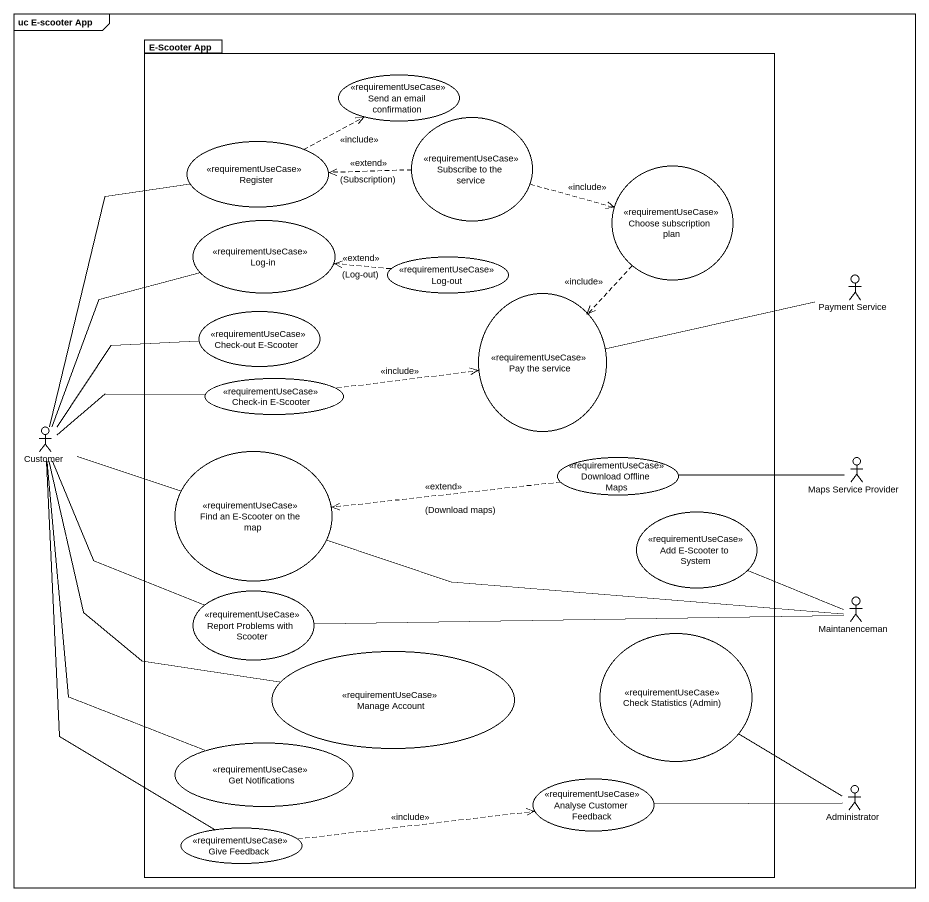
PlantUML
@startuml
mainframe uc E-scooter App
package "E-Scooter App" as E_Scooter_App {
  usecase "Send an email confirmation" as Send_an_email_confirmation <<requirementUseCase>>
  usecase "Subscribe to the service" as Subscribe_to_the_service <<requirementUseCase>>
  usecase Register <<requirementUseCase>>
  usecase "Choose subscription plan" as Choose_subscription_plan <<requirementUseCase>>
  usecase "Log-in" as Log_in <<requirementUseCase>>
  usecase "Log-out" as Log_out <<requirementUseCase>>
  usecase "Check-out E-Scooter" as Check_out_E_Scooter <<requirementUseCase>>
  usecase "Pay the service" as Pay_the_service <<requirementUseCase>>
  usecase "Check-in E-Scooter" as Check_in_E_Scooter <<requirementUseCase>>
  usecase "Find an E-Scooter on the map" as Find_an_E_Scooter_on_the_map <<requirementUseCase>>
  usecase "Download Offline Maps" as Download_Offline_Maps <<requirementUseCase>>
  usecase "Add E-Scooter to System" as Add_E_Scooter_to_System <<requirementUseCase>>
  usecase "Report Problems with Scooter" as Report_Problems_with_Scooter <<requirementUseCase>>
  usecase "Check Statistics (Admin)" as Check_Statistics_Admin <<requirementUseCase>>
  usecase "Manage Account" as Manage_Account <<requirementUseCase>>
  usecase "Get Notifications" as Get_Notifications <<requirementUseCase>>
  usecase "Analyse Customer Feedback" as Analyse_Customer_Feedback <<requirementUseCase>>
  usecase "Give Feedback" as Give_Feedback <<requirementUseCase>>
}
actor "Payment Service" as Payment_Service
actor Customer
actor "Maps Service Provider" as Maps_Service_Provider
actor Maintanenceman
actor Administrator
Subscribe_to_the_service .left.> Register : <<extend>>\n(Subscription)
Subscribe_to_the_service .right.> Choose_subscription_plan : <<include>>
Register .right.> Send_an_email_confirmation : <<include>>
Choose_subscription_plan ..> Pay_the_service : <<include>>
Log_out .left.> Log_in : <<extend>>\n(Log-out)
Pay_the_service -right- Payment_Service
Check_in_E_Scooter .right.> Pay_the_service : <<include>>
Customer -up- Register
Customer -up- Log_in
Customer -right- Check_out_E_Scooter
Customer -right- Check_in_E_Scooter
Customer -right- Find_an_E_Scooter_on_the_map
Customer -- Report_Problems_with_Scooter
Customer -- Manage_Account
Customer -- Give_Feedback
Download_Offline_Maps .left.> Find_an_E_Scooter_on_the_map : <<extend>>\n(Download maps)
Maps_Service_Provider -left- Download_Offline_Maps
Report_Problems_with_Scooter -right- Maintanenceman
Maintanenceman -left- Find_an_E_Scooter_on_the_map
Maintanenceman -left- Add_E_Scooter_to_System
Get_Notifications -up- Customer
Administrator -left- Check_Statistics_Admin
Administrator -left- Analyse_Customer_Feedback
Give_Feedback .right.> Analyse_Customer_Feedback : <<include>>
@enduml
